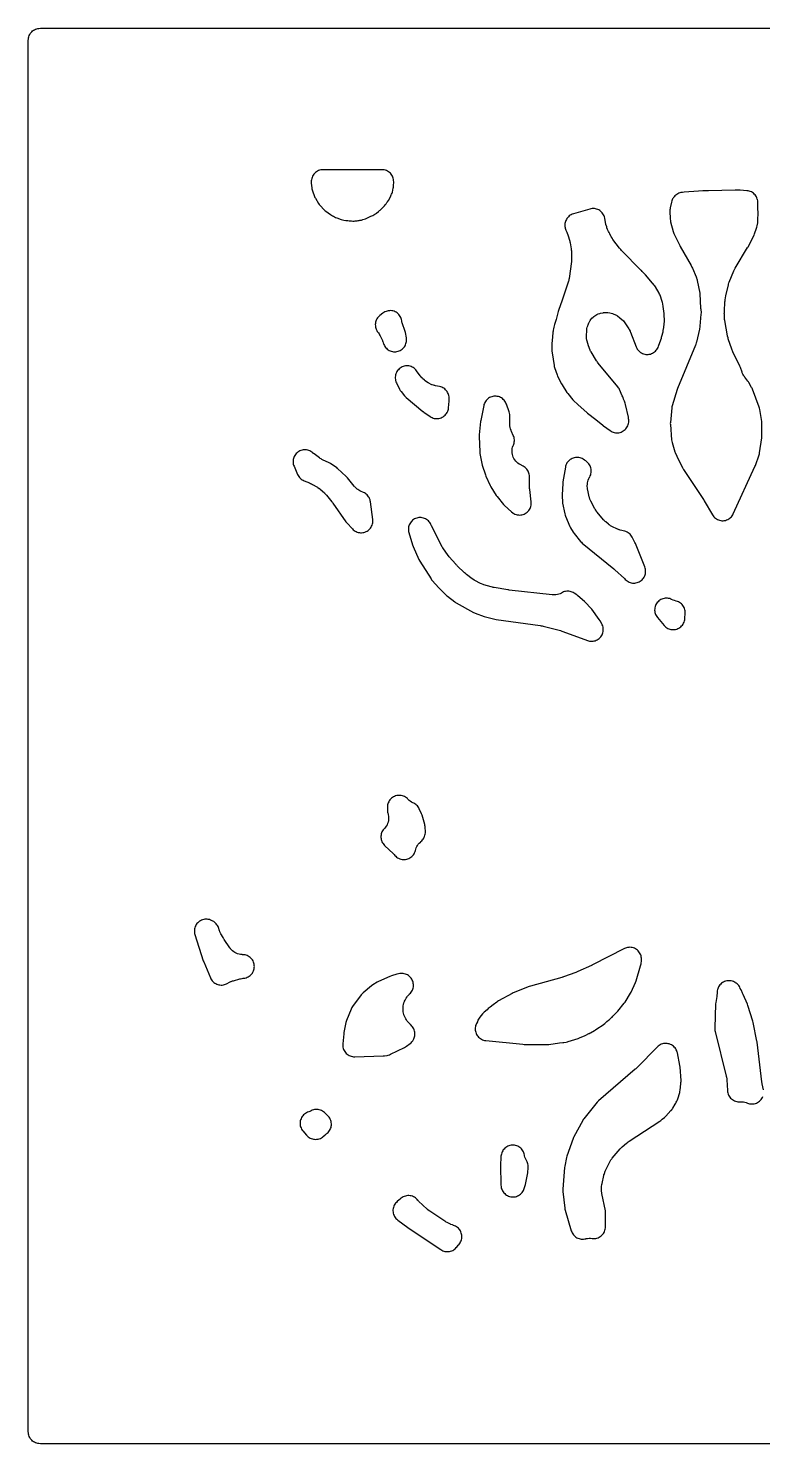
# Model space of a CAD drawing. Header units: millimetres. Extents: x 0 to 300, y 0 to 300.
# Drawn here: x -0.1 to 155.5, y -0.1 to 300.1 of the extents above; entities that cross this region are included whole.
import ezdxf

# ---------------------------------------------------------------- set-up
doc = ezdxf.new("R2010")
doc.units = ezdxf.units.MM
doc.layers.add('CUT', color=7, linetype='CONTINUOUS')

msp = doc.modelspace()

# ---------------------------------------------------------------- linework, layer by layer
at = {"layer": 'CUT'}
for points in [[(297.0775, -0.15), (3, -0.15), (2.4114, -0.15), (2.1053, -0.135), (1.8629, -0.099), (1.6252, -0.0395), (1.3944, 0.0431), (1.1729, 0.1479), (0.9627, 0.2738), (0.7659, 0.4198), (0.5844, 0.5844), (0.4198, 0.7659), (0.2738, 0.9627), (0.1479, 1.1729), (0.0431, 1.3944), (-0.0395, 1.6252), (-0.099, 1.8629), (-0.135, 2.1053), (-0.15, 2.4114), (-0.15, 297.5872), (-0.135, 297.8933), (-0.099, 298.1357), (-0.0395, 298.3734), (0.0431, 298.6041), (0.1479, 298.8256), (0.2738, 299.0358), (0.4198, 299.2326), (0.5844, 299.4142), (0.7659, 299.5787), (0.9627, 299.7247), (1.1729, 299.8507), (1.3944, 299.9554), (1.6252, 300.038), (1.8629, 300.0975), (2.1053, 300.1335), (2.4114, 300.1485), (297.5886, 300.1485)], [(155.6896, 74.9489), (155.4261, 76.1989), (155.3957, 76.3609), (155.3774, 76.4714), (155.3542, 76.6345), (154.341, 85.0508), (154.3366, 85.0852), (154.3358, 85.0914), (154.3121, 85.2354), (153.5394, 89.2096), (153.4682, 89.4888), (152.4061, 92.8344), (152.3018, 93.1067), (151.3829, 95.1421), (151.2652, 95.4667), (151.1935, 95.643), (151.1086, 95.8134), (150.9433, 96.1157), (150.7875, 96.4608), (150.6598, 96.7064), (150.5881, 96.8275), (150.4529, 97.0321), (150.2983, 97.2224), (150.1259, 97.3967), (149.9372, 97.5533), (149.7835, 97.6572), (149.7628, 97.6724), (149.748, 97.6812), (149.7341, 97.6906), (149.7125, 97.7023), (149.5541, 97.7964), (149.3344, 97.8996), (149.1056, 97.981), (148.8701, 98.0398), (148.63, 98.0756), (148.3876, 98.0878), (148.1451, 98.0765), (147.9048, 98.0417), (147.6691, 97.9838), (147.4401, 97.9033), (147.2199, 97.8009), (147.0108, 97.6777), (146.8145, 97.5348), (146.6331, 97.3735), (146.4681, 97.1954), (146.3213, 97.0022), (146.1938, 96.7956), (146.087, 96.5776), (146.0018, 96.3502), (145.9635, 96.2307), (145.8918, 95.9527), (145.8524, 95.6683), (145.7745, 94.6974), (145.5855, 93.4796), (145.5575, 93.1849), (145.3737, 88.0034), (145.3763, 87.7711), (145.4004, 87.5401), (145.4458, 87.3123), (147.806, 77.8079), (147.8441, 77.6376), (147.8502, 77.607), (147.9024, 77.2621), (147.9056, 77.2311), (147.9197, 77.0572), (148.0517, 74.7536), (148.0785, 74.5046), (148.1301, 74.2596), (148.206, 74.0209), (148.3053, 73.7911), (148.4272, 73.5723), (148.5703, 73.3668), (148.7333, 73.1767), (148.9144, 73.0038), (149.112, 72.8499), (149.3239, 72.7166), (149.5482, 72.6051), (149.7824, 72.5166), (150.0244, 72.452), (150.2716, 72.4119), (150.5215, 72.3968), (150.7717, 72.4067), (150.8364, 72.4125), (151.1402, 72.4105), (151.4423, 72.3791), (151.74, 72.3187), (152.0304, 72.2299), (152.2852, 72.1242), (152.5175, 72.041), (152.7568, 71.9811), (153.0008, 71.9451), (153.2472, 71.9333), (153.4936, 71.9459), (153.7376, 71.9827), (153.9767, 72.0433), (154.2087, 72.1272), (154.4313, 72.2336), (154.6423, 72.3614), (154.8397, 72.5094), (155.0215, 72.6761), (155.1861, 72.8599), (155.3317, 73.059), (155.457, 73.2715), (155.5607, 73.4954)]]:
    msp.add_lwpolyline(points, dxfattribs=at)
for points in [[(61.3517, 269.9456), (61.1241, 269.8339), (60.9091, 269.6997), (60.7088, 269.5445), (60.5252, 269.3697), (60.3602, 269.1773), (60.2156, 268.9691), (60.0928, 268.7474), (59.9931, 268.5144), (59.9174, 268.2725), (59.8667, 268.0242), (59.8414, 267.772), (59.8342, 267.6261), (59.8422, 267.2677), (59.9349, 266.2857), (59.9653, 266.0669), (60.015, 265.8516), (60.0834, 265.6416), (60.513, 264.4979), (60.6058, 264.2821), (60.7185, 264.076), (61.3779, 262.9939), (61.5265, 262.7766), (61.6972, 262.5761), (62.5642, 261.6603), (62.7255, 261.5045), (62.9001, 261.3639), (63.8962, 260.6324), (64.1042, 260.4951), (64.325, 260.3791), (64.5612, 260.2697), (64.7801, 260.1356), (64.9961, 260.0176), (65.2226, 259.9213), (66.1626, 259.5755), (66.4372, 259.492), (66.7196, 259.4406), (67.1311, 259.3898), (67.2214, 259.3706), (67.4582, 259.3434), (67.5632, 259.3364), (67.8704, 259.2985), (68.066, 259.2821), (68.2623, 259.2812), (68.349, 259.2841), (68.6524, 259.2639), (68.9039, 259.2599), (69.1546, 259.2811), (69.4566, 259.3221), (69.5281, 259.3246), (69.7677, 259.3444), (70.0044, 259.3871), (70.1031, 259.4099), (70.2377, 259.4281), (70.4455, 259.4653), (70.6494, 259.5199), (70.7723, 259.5643), (71.0724, 259.6335), (71.3561, 259.7169), (71.628, 259.8332), (72.4816, 260.2598), (72.688, 260.3442), (72.8914, 260.4382), (73.0855, 260.5501), (73.148, 260.594), (73.3083, 260.6827), (73.4823, 260.7989), (73.6459, 260.9293), (74.0696, 261.2968), (74.3009, 261.4753), (74.4466, 261.5968), (74.5827, 261.729), (74.6537, 261.8034), (74.9617, 262.0707), (75.1512, 262.2533), (75.3204, 262.4549), (75.4904, 262.6807), (75.514, 262.7054), (75.7091, 262.9364), (75.8748, 263.1892), (75.8789, 263.1964), (75.9967, 263.3527), (76.1775, 263.629), (76.611, 264.3978), (76.7201, 264.6154), (76.7869, 264.789), (76.8669, 264.9456), (76.9543, 265.1663), (77.0205, 265.3943), (77.2136, 266.2017), (77.2612, 266.4599), (77.2814, 266.7217), (77.3028, 267.5869), (77.2965, 267.836), (77.2654, 268.0832), (77.2099, 268.3262), (77.1305, 268.5624), (77.028, 268.7895), (76.9033, 269.0053), (76.7579, 269.2076), (76.5929, 269.3944), (76.4103, 269.5638), (76.2116, 269.7143), (75.999, 269.8442), (75.7744, 269.9523), (75.5403, 270.0375), (75.2988, 270.099), (75.0524, 270.1361), (74.8035, 270.1485), (74.7306, 270.1485), (62.4423, 270.1485), (62.3383, 270.1485), (62.0852, 270.1357), (61.8347, 270.0973), (61.5893, 270.0337)], [(136.1836, 263.2806), (135.9162, 262.0689), (135.8793, 261.8598), (135.8603, 261.6483), (135.8592, 261.4359), (135.9262, 259.6632), (135.9519, 259.3873), (136.0081, 259.116), (136.5632, 257.0251), (136.6341, 256.8008), (136.7259, 256.5843), (137.9499, 254.0355), (137.9652, 254.0042), (137.968, 253.9985), (138.0373, 253.869), (140.3644, 249.8083), (140.4717, 249.6073), (140.5404, 249.4684), (140.6354, 249.2609), (141.4136, 247.4138), (141.481, 247.2421), (141.4923, 247.2112), (141.6014, 246.859), (141.6096, 246.8271), (141.651, 246.6473), (142.2058, 243.9383), (142.213, 243.8378), (142.3696, 240.8062), (142.3946, 240.5601), (142.4438, 240.3176), (142.4493, 240.2997), (142.4501, 240.2762), (142.4511, 240.1539), (142.4646, 239.9127), (142.4739, 239.8521), (142.4556, 239.7718), (142.4248, 239.5315), (142.2198, 236.9428), (142.2057, 236.8001), (142.2027, 236.7746), (142.1583, 236.4914), (142.1534, 236.4662), (142.1231, 236.3261), (141.4698, 233.5607), (141.4326, 233.4161), (141.4254, 233.3903), (141.3339, 233.1062), (141.3247, 233.0811), (141.2705, 232.9419), (137.4783, 223.7493), (137.3969, 223.5213), (136.3549, 220.0847), (136.2952, 219.8459), (136.2592, 219.6024), (135.9569, 216.5071), (135.9452, 216.2913), (135.9521, 216.0754), (136.199, 212.8142), (136.2365, 212.5323), (136.3059, 212.2565), (136.9117, 210.3198), (136.9748, 210.1421), (137.051, 209.9697), (137.3088, 209.4415), (137.328, 209.3822), (137.4259, 209.1578), (138.5027, 206.985), (138.535, 206.929), (138.6, 206.7958), (138.7639, 206.5096), (142.9632, 200.1838), (143.0245, 200.0883), (143.0652, 200.0228), (143.1236, 199.9255), (144.8629, 196.9262), (144.9981, 196.7177), (145.1533, 196.5236), (145.3271, 196.3459), (145.5176, 196.1863), (145.7231, 196.0464), (145.9414, 195.9277), (146.1704, 195.8312), (146.4079, 195.7579), (146.6515, 195.7085), (146.8988, 195.6836), (147.1473, 195.6833), (147.3947, 195.7078), (147.6383, 195.7566), (147.876, 195.8295), (148.1052, 195.9255), (148.3238, 196.0439), (148.5295, 196.1833), (148.7203, 196.3425), (148.8944, 196.5199), (149.0501, 196.7137), (149.1857, 196.9219), (149.3, 197.1426), (153.8909, 207.205), (153.9748, 207.4129), (154.7538, 209.6267), (154.8235, 209.8609), (154.8701, 210.1008), (155.322, 213.2441), (155.3474, 213.6007), (155.3465, 216.3452), (155.3393, 216.5345), (155.3178, 216.7227), (154.9279, 219.2701), (154.8747, 219.5268), (154.7949, 219.7765), (153.3499, 223.5965), (153.2767, 223.7698), (153.1907, 223.9372), (152.5991, 224.9893), (152.4958, 225.1572), (152.3795, 225.3165), (151.7411, 226.1221), (151.6437, 226.2506), (151.6265, 226.2744), (151.4616, 226.5241), (151.3315, 226.7641), (151.2122, 227.0385), (151.2017, 227.0657), (151.1467, 227.2189), (150.8294, 228.166), (150.7065, 228.4666), (149.2131, 231.5332), (149.119, 231.7426), (149.0595, 231.8866), (148.9783, 232.1014), (148.2283, 234.2857), (148.1851, 234.4198), (148.1778, 234.4439), (148.1066, 234.7164), (148.1012, 234.7411), (148.0733, 234.8792), (147.4715, 238.1775), (147.44, 238.3823), (147.4354, 238.4189), (147.4064, 238.8319), (147.4059, 238.8688), (147.4086, 239.0759), (147.4149, 239.2328), (147.413, 239.4752), (147.3942, 239.6537), (147.4275, 239.8311), (147.4489, 240.0718), (147.5347, 242.1881), (147.5417, 242.2456), (147.5475, 242.294), (147.5765, 242.5356), (147.6822, 243.4155), (148.2472, 245.6991), (148.2829, 245.8325), (148.2897, 245.8563), (148.3756, 246.1187), (148.3841, 246.1419), (148.4343, 246.2706), (149.4249, 248.6815), (149.4807, 248.8102), (149.4911, 248.833), (149.6167, 249.0837), (149.6288, 249.1058), (149.6986, 249.2274), (152.3367, 253.6335), (152.3531, 253.6613), (152.3561, 253.6664), (152.4211, 253.7857), (153.6903, 256.2703), (153.8164, 256.5615), (154.2475, 257.7602), (154.3164, 257.984), (154.364, 258.2132), (154.4716, 258.8896), (154.4943, 259.0769), (154.5027, 259.2653), (154.5074, 259.9462), (154.5803, 260.5112), (154.6001, 260.7686), (154.5931, 261.0268), (154.5213, 261.9407), (154.5291, 263.0497), (154.5182, 263.3009), (154.4821, 263.5497), (154.4212, 263.7936), (154.3802, 263.9287), (154.2955, 264.1644), (154.1876, 264.3905), (154.0577, 264.6046), (153.907, 264.8047), (153.737, 264.9887), (153.5495, 265.1547), (153.3463, 265.3011), (153.1295, 265.4265), (152.9012, 265.5295), (152.6637, 265.6092), (152.4195, 265.6648), (152.1709, 265.6956), (150.7323, 265.801), (150.5024, 265.8073), (149.9731, 265.7973), (149.9154, 265.8015), (149.6834, 265.8077), (144.0248, 265.6949), (143.9664, 265.693), (143.9533, 265.6924), (143.9102, 265.6902), (143.7403, 265.6799), (143.0144, 265.6662), (142.9777, 265.6653), (142.971, 265.665), (142.8163, 265.655), (141.9317, 265.5703), (138.869, 265.3846), (138.5478, 265.3441), (138.202, 265.2776), (137.9629, 265.2192), (137.7308, 265.1376), (137.5077, 265.0336), (137.296, 264.9082), (137.0976, 264.7626), (136.9145, 264.5981), (136.7485, 264.4165), (136.6011, 264.2194), (136.5332, 264.1069), (136.44, 263.9569), (136.3328, 263.7401), (136.2471, 263.514)], [(111.2883, 228.6267), (111.3324, 228.4036), (111.3965, 228.1855), (111.9246, 226.6516), (112.0457, 226.3609), (112.8452, 224.7375), (112.9925, 224.4785), (114.0262, 222.89), (114.1916, 222.6645), (115.2778, 221.345), (115.4279, 221.1785), (115.5923, 221.0262), (116.2251, 220.4903), (116.3035, 220.4085), (116.3289, 220.3824), (116.3336, 220.3776), (116.4445, 220.2718), (118.2698, 218.6346), (118.2957, 218.6117), (118.3, 218.608), (118.4111, 218.5165), (120.1377, 217.1773), (121.6179, 215.9239), (121.6458, 215.9006), (121.6509, 215.8963), (121.7723, 215.8027), (123.1647, 214.7943), (123.3734, 214.6586), (123.5945, 214.5442), (123.8259, 214.4524), (124.0653, 214.3841), (124.3102, 214.3399), (124.5584, 214.3203), (124.8073, 214.3254), (125.0544, 214.3553), (125.2974, 214.4096), (125.5337, 214.4879), (125.7611, 214.5892), (125.9772, 214.7126), (126.1801, 214.857), (126.3675, 215.0207), (126.5378, 215.2024), (126.6891, 215.4), (126.8201, 215.6117), (126.9293, 215.8354), (127.0158, 216.0689), (127.0786, 216.3097), (127.1171, 216.5557), (127.131, 216.8042), (127.1288, 216.853), (127.129, 216.8564), (127.1255, 216.9298), (127.1201, 217.0529), (127.119, 217.0643), (127.1174, 217.0984), (127.0964, 217.315), (127.048, 217.6187), (126.44, 220.342), (126.3811, 220.6091), (126.3198, 220.8357), (126.2376, 221.0555), (126.052, 221.4884), (125.9429, 221.7838), (125.8651, 221.9709), (125.7724, 222.151), (125.754, 222.1835), (125.1963, 223.4843), (125.0922, 223.6983), (124.9682, 223.9015), (124.8255, 224.092), (120.6795, 229.1078), (120.5337, 229.2959), (120.4389, 229.4267), (120.3054, 229.6237), (119.1324, 231.4791), (119.0393, 231.6345), (119.0234, 231.6626), (118.9567, 231.7948), (118.9363, 231.8487), (118.5954, 232.8087), (118.3221, 233.7812), (118.2736, 233.9731), (118.2658, 234.0076), (118.2048, 234.3663), (118.182, 234.7294), (118.1817, 234.7647), (118.1849, 234.9626), (118.2291, 235.9922), (118.2396, 236.1555), (118.2422, 236.1847), (118.2812, 236.4829), (118.3404, 236.7509), (118.4306, 237.0379), (118.4406, 237.0654), (118.4998, 237.2179), (118.5819, 237.4164), (118.6835, 237.6413), (118.7639, 237.8082), (118.7791, 237.8377), (118.9493, 238.1327), (119.1304, 238.3852), (119.3355, 238.6186), (119.5845, 238.851), (119.6098, 238.8724), (119.7543, 238.9885), (120.1898, 239.3209), (120.3857, 239.4296), (120.6596, 239.5492), (120.9709, 239.6511), (121.0016, 239.6596), (121.1745, 239.7028), (121.6169, 239.8024), (121.6849, 239.8158), (121.7652, 239.8248), (121.8008, 239.8268), (122.0006, 239.8329), (122.4987, 239.835), (122.6961, 239.8305), (122.7313, 239.8288), (123.0924, 239.7921), (123.4165, 239.7242), (123.7619, 239.6128), (123.7948, 239.6002), (123.9774, 239.5249), (124.5339, 239.2781), (124.5647, 239.2595), (124.5947, 239.2389), (124.7598, 239.1194), (125.2755, 238.7239), (126.0004, 238.0631), (126.1617, 237.8675), (126.1841, 237.8369), (126.3051, 237.6618), (127.1181, 236.4104), (127.2171, 236.2494), (127.234, 236.2202), (127.407, 235.8842), (127.4209, 235.8535), (127.4944, 235.6793), (128.7291, 232.5383), (128.8299, 232.3148), (128.952, 232.1023), (129.0944, 231.9027), (129.2557, 231.7181), (129.4342, 231.5501), (129.6284, 231.4004), (129.8363, 231.2705), (130.0559, 231.1615), (130.2851, 231.0746), (130.5218, 231.0106), (130.7636, 230.97), (131.0081, 230.9533), (131.2532, 230.9607), (131.4963, 230.992), (131.7352, 231.047), (131.9676, 231.1251), (132.1912, 231.2256), (132.4039, 231.3475), (132.6036, 231.4896), (132.7885, 231.6507), (132.9567, 231.8291), (133.1066, 232.023), (133.2367, 232.2308), (133.3459, 232.4503), (133.4331, 232.6794), (133.6933, 233.4789), (134.044, 234.4008), (134.1121, 234.6062), (134.1622, 234.8166), (134.2111, 235.0705), (134.3529, 235.5062), (134.416, 235.7372), (134.4567, 235.9732), (134.5126, 236.4256), (134.5395, 236.5943), (134.5525, 236.749), (134.7086, 238.0126), (134.7274, 238.3131), (134.71, 238.6137), (134.6694, 238.9559), (134.6775, 239.1741), (134.6744, 239.4206), (134.647, 239.6657), (134.4153, 241.0971), (134.3448, 241.6915), (134.2988, 241.9563), (134.2246, 242.2147), (133.7685, 243.5324), (133.6741, 243.7662), (133.5567, 243.9892), (132.7859, 245.29), (132.6582, 245.4842), (132.5131, 245.6658), (132.2381, 245.9786), (132.1587, 246.0816), (130.6804, 247.8575), (130.4759, 248.0753), (130.0028, 248.5222), (129.8117, 248.7397), (129.7944, 248.7592), (129.7912, 248.7627), (129.7161, 248.8429), (125.6067, 253.0355), (125.4524, 253.2029), (125.351, 253.3197), (125.207, 253.4963), (123.7848, 255.3522), (123.6787, 255.4976), (123.6604, 255.5241), (123.4749, 255.8213), (123.4223, 255.9258), (123.1235, 256.5188), (122.9767, 256.8101), (122.8578, 257.046), (122.7134, 257.3363), (122.6633, 257.442), (122.65, 257.4719), (122.5182, 257.8126), (122.5079, 257.8436), (122.4545, 258.0184), (122.3041, 258.5582), (122.0358, 259.8968), (121.9764, 260.1331), (121.8942, 260.3625), (121.7901, 260.5828), (121.665, 260.7919), (121.5201, 260.9878), (121.3569, 261.1687), (121.1768, 261.3329), (120.9816, 261.4788), (120.7732, 261.6049), (120.5534, 261.7102), (120.3244, 261.7935), (120.0884, 261.8542), (119.8477, 261.8916), (119.6044, 261.9054), (119.3609, 261.8955), (119.1196, 261.8619), (118.8827, 261.805), (115.387, 260.7823), (115.1591, 260.7035), (114.9398, 260.6031), (114.7312, 260.482), (114.5352, 260.3414), (114.3537, 260.1826), (114.1883, 260.007), (114.0407, 259.8162), (113.9121, 259.6122), (113.8037, 259.3967), (113.7167, 259.1717), (113.6517, 258.9394), (113.6094, 258.702), (113.5902, 258.4615), (113.5943, 258.2204), (113.6166, 258.0239), (113.6173, 258.0144), (113.6184, 258.008), (113.6215, 257.9807), (113.6303, 257.9393), (113.6594, 257.7717), (113.7253, 257.5342), (113.8141, 257.3044), (113.9816, 256.9278), (114.295, 256.125), (114.566, 255.2331), (114.6269, 255.008), (114.6634, 254.8541), (114.7101, 254.6257), (114.9229, 253.3912), (114.9588, 253.1271), (114.9768, 252.9472), (114.9938, 252.6812), (115.0311, 251.374), (115.0323, 251.2181), (115.0319, 251.1902), (115.0149, 250.8788), (115.0122, 250.851), (114.994, 250.6962), (114.4915, 247.0746), (114.4472, 246.8204), (114.4113, 246.649), (114.3823, 246.531), (113.0379, 242.4343), (112.2282, 240.2983), (112.1484, 240.049), (111.7139, 238.3995), (111.6424, 238.1817), (111.5848, 237.9772), (111.429, 237.3178), (111.2758, 236.7361), (111.2135, 236.4063), (111.134, 236.0699), (111.0944, 235.8642), (111.0722, 235.6559), (111.0054, 234.6215), (110.8484, 233.2655), (110.8323, 232.9316), (110.8562, 231.6376), (110.8837, 231.3114)], [(73.7307, 238.4767), (73.6182, 238.2518), (73.5289, 238.0167), (73.4636, 237.7738), (73.4231, 237.5256), (73.4077, 237.2746), (73.4177, 237.0233), (73.4528, 236.7743), (73.5128, 236.5301), (73.5969, 236.2931), (73.7045, 236.0658), (73.8344, 235.8505), (74.0543, 235.5241), (74.197, 235.2949), (74.2882, 235.1361), (74.414, 234.8972), (74.8987, 233.8911), (74.9644, 233.747), (74.9756, 233.7209), (75.0885, 233.425), (75.0975, 233.3981), (75.1332, 233.283), (75.2164, 233.0549), (75.3214, 232.8359), (75.447, 232.6281), (75.5923, 232.4335), (75.7557, 232.2539), (75.9358, 232.091), (76.1309, 231.9464), (76.339, 231.8213), (76.5584, 231.7171), (76.7868, 231.6346), (77.0221, 231.5747), (77.2621, 231.5378), (77.5046, 231.5245), (77.7472, 231.5347), (77.9877, 231.5684), (78.2237, 231.6253), (78.4532, 231.7048), (78.6738, 231.8062), (78.8836, 231.9285), (79.0805, 232.0706), (79.2627, 232.2312), (79.4285, 232.4086), (79.5762, 232.6013), (79.7046, 232.8074), (79.8124, 233.0251), (79.8985, 233.2521), (79.9622, 233.4864), (80.0029, 233.7258), (80.0202, 233.968), (80.0138, 234.2108), (79.984, 234.4518), (79.7826, 235.6124), (79.7404, 235.8087), (79.6825, 236.001), (79.1909, 237.4245), (79.1372, 237.5927), (79.1283, 237.623), (79.0517, 237.9384), (79.0279, 238.1022), (78.9803, 238.3452), (78.9088, 238.5823), (78.8143, 238.8111), (78.6975, 239.0295), (78.5597, 239.2353), (78.4023, 239.4264), (78.2267, 239.601), (78.0347, 239.7574), (77.8282, 239.894), (77.6091, 240.0095), (77.3797, 240.1028), (77.1422, 240.1729), (76.899, 240.2192), (76.6523, 240.2412), (76.4047, 240.2387), (76.1586, 240.2117), (75.9163, 240.1605), (75.6803, 240.0856), (75.4528, 239.9876), (75.2362, 239.8677), (75.0325, 239.7269), (74.3862, 239.2313), (74.1946, 239.0684), (74.0203, 238.8871), (73.8652, 238.6892)], [(81.4559, 228.1601), (81.2392, 228.28), (81.0118, 228.3778), (80.7757, 228.4527), (80.5335, 228.5039), (80.2873, 228.5309), (80.0397, 228.5334), (79.793, 228.5113), (79.5498, 228.465), (79.3123, 228.3948), (79.0829, 228.3015), (78.8639, 228.186), (78.6574, 228.0493), (78.4654, 227.8929), (78.2898, 227.7182), (78.1324, 227.5271), (77.9947, 227.3213), (77.878, 227.1029), (77.7834, 226.874), (77.712, 226.6369), (77.6644, 226.3939), (77.6411, 226.1474), (77.6422, 225.8997), (77.6679, 225.6534), (77.7178, 225.4109), (77.7914, 225.1745), (77.8881, 224.9465), (78.5519, 223.5744), (78.6942, 223.3196), (78.8651, 223.0831), (79.6258, 222.1505), (79.7863, 221.9719), (79.9632, 221.8096), (83.5079, 218.8574), (83.5374, 218.8332), (83.5428, 218.8289), (83.671, 218.732), (85.0028, 217.7915), (85.2137, 217.6578), (85.4369, 217.5458), (85.6702, 217.4566), (85.9112, 217.3912), (86.1576, 217.3501), (86.4068, 217.3338), (86.6564, 217.3425), (86.9038, 217.376), (87.1467, 217.434), (87.3826, 217.516), (87.6092, 217.6211), (87.8241, 217.7483), (88.0252, 217.8963), (88.2106, 218.0637), (88.3784, 218.2486), (88.5269, 218.4494), (88.6546, 218.6641), (88.7602, 218.8904), (88.8428, 219.126), (88.9014, 219.3688), (88.9355, 219.6162), (89.0574, 221.0132), (89.0659, 221.3017), (89.0533, 221.7428), (89.0349, 221.9826), (88.9935, 222.2196), (88.9296, 222.4515), (88.8436, 222.6761), (88.7365, 222.8915), (88.6092, 223.0956), (88.4628, 223.2865), (88.2988, 223.4624), (88.1186, 223.6218), (87.9239, 223.7631), (87.7166, 223.885), (87.4985, 223.9865), (87.2716, 224.0665), (87.0381, 224.1244), (86.1698, 224.2956), (86.0169, 224.3291), (85.9897, 224.3357), (85.713, 224.4147), (85.4438, 224.5166), (85.4181, 224.5276), (85.2754, 224.592), (84.7846, 224.8262), (84.6111, 224.9146), (84.5806, 224.9311), (84.2755, 225.1178), (83.9914, 225.335), (83.9649, 225.3576), (83.82, 225.4875), (83.4359, 225.8501), (83.3062, 225.9786), (83.2836, 226.0021), (83.0439, 226.2772), (83.0237, 226.3028), (82.9142, 226.4488), (82.1741, 227.4867), (82.0205, 227.681), (81.8485, 227.8591), (81.6597, 228.0193)], [(100.7108, 221.2526), (100.5428, 221.4254), (100.3589, 221.5811), (100.1609, 221.7185), (99.9505, 221.8361), (99.7299, 221.933), (99.5009, 222.0081), (99.2657, 222.0609), (99.0266, 222.0908), (98.7857, 222.0975), (98.5453, 222.0809), (98.3075, 222.0413), (98.0747, 221.979), (97.849, 221.8946), (97.6325, 221.7889), (97.4271, 221.6627), (97.2349, 221.5174), (97.0575, 221.3543), (96.8967, 221.1748), (96.7538, 220.9807), (96.6304, 220.7737), (96.5274, 220.5558), (96.4459, 220.329), (96.3867, 220.0954), (95.7507, 216.963), (95.7134, 216.717), (95.4258, 213.8721), (95.4152, 213.5179), (95.5487, 210.2717), (95.5879, 209.9222), (95.9773, 207.8046), (96.0577, 207.4867), (96.7376, 205.3869), (96.8401, 205.1226), (97.7451, 203.1313), (97.8993, 202.8436), (99.0108, 201.0597), (99.2096, 200.7843), (100.5749, 199.1409), (100.808, 198.8961), (102.2762, 197.5495), (102.5644, 197.3218), (102.5799, 197.3112), (102.7925, 197.1822), (103.0169, 197.075), (103.2509, 196.9905), (103.492, 196.9297), (103.738, 196.8932), (103.9865, 196.8813), (104.2348, 196.8942), (104.4807, 196.9316), (104.7216, 196.9934), (104.9552, 197.0787), (105.1792, 197.1868), (105.3913, 197.3167), (105.5895, 197.467), (105.7717, 197.6362), (105.9363, 197.8227), (106.0815, 198.0246), (106.2059, 198.24), (106.3083, 198.4666), (106.3877, 198.7023), (106.4432, 198.9448), (106.4744, 199.1915), (106.4809, 199.4401), (106.4627, 199.6882), (106.1361, 202.329), (106.1161, 202.54), (106.1065, 202.6836), (106.0984, 202.8954), (106.0769, 205.05), (106.0629, 205.2904), (106.0259, 205.5283), (105.9661, 205.7615), (105.8842, 205.9879), (105.7808, 206.2054), (105.6571, 206.4119), (105.514, 206.6056), (105.353, 206.7846), (105.1755, 206.9473), (104.9832, 207.0921), (104.7778, 207.2178), (104.1032, 207.5872), (103.9396, 207.6822), (103.9108, 207.6999), (103.6242, 207.8968), (103.3821, 208.1019), (103.162, 208.3303), (102.966, 208.5798), (102.7961, 208.8477), (102.654, 209.1314), (102.5413, 209.4279), (102.4591, 209.7343), (102.4081, 210.0474), (102.3889, 210.3641), (102.4017, 210.6811), (102.4464, 210.9951), (102.5226, 211.3031), (102.6396, 211.6306), (102.6526, 211.6618), (102.6688, 211.6982), (102.7546, 211.9182), (102.8192, 212.1454), (102.8621, 212.3777), (102.8829, 212.6129), (102.8814, 212.8491), (102.8577, 213.0841), (102.8118, 213.3158), (102.7443, 213.5421), (102.6558, 213.761), (102.2713, 214.5958), (102.1938, 214.7764), (102.1808, 214.809), (102.0649, 215.1511), (101.9924, 215.4724), (101.9502, 215.8311), (101.9479, 215.8661), (101.9403, 216.0625), (101.9169, 217.975), (101.8989, 218.2453), (101.8517, 218.5121), (101.776, 218.7722), (101.1956, 220.4259), (101.1049, 220.6492), (100.9932, 220.8627), (100.8614, 221.0645)], [(59.3134, 210.569), (59.0816, 210.64), (58.8439, 210.6882), (58.6028, 210.7132), (58.3603, 210.7147), (58.1188, 210.6927), (57.8806, 210.6474), (57.6479, 210.5792), (57.423, 210.4888), (57.2078, 210.377), (57.0044, 210.245), (56.8149, 210.0938), (56.6408, 209.925), (56.4839, 209.7401), (56.3457, 209.5409), (56.2274, 209.3293), (56.1302, 209.1072), (56.0549, 208.8767), (56.0024, 208.64), (55.973, 208.3993), (55.967, 208.1569), (55.9846, 207.9151), (56.0255, 207.6761), (56.0894, 207.4422), (56.1756, 207.2156), (56.9358, 205.4767), (57.0447, 205.2573), (57.1747, 205.0497), (57.3243, 204.8558), (57.4922, 204.6774), (57.6767, 204.5163), (57.8761, 204.3741), (58.0884, 204.2521), (58.3117, 204.1514), (59.4432, 203.7066), (59.6949, 203.5968), (59.8628, 203.5161), (60.1058, 203.3882), (61.0112, 202.8685), (61.1763, 202.768), (61.2053, 202.7493), (61.519, 202.5233), (61.5459, 202.5017), (61.6936, 202.3769), (62.6024, 201.5679), (62.7106, 201.4677), (62.7297, 201.4493), (62.9339, 201.2365), (62.9514, 201.2167), (63.0471, 201.1045), (64.1877, 199.7112), (64.2777, 199.5968), (64.3373, 199.518), (64.4228, 199.4002), (67.1664, 195.4616), (67.3823, 195.1932), (68.5495, 193.9311), (68.7225, 193.7613), (68.9112, 193.6091), (69.1137, 193.4759), (69.3282, 193.3629), (69.5527, 193.2712), (69.7849, 193.2016), (70.0228, 193.1549), (70.2641, 193.1315), (70.5065, 193.1315), (70.7478, 193.155), (70.9857, 193.2018), (71.2179, 193.2714), (71.4423, 193.3632), (71.6568, 193.4763), (71.8592, 193.6096), (72.0479, 193.7619), (72.2209, 193.9317), (72.3766, 194.1175), (72.5136, 194.3175), (72.6305, 194.5299), (72.7264, 194.7526), (72.8002, 194.9835), (72.8514, 195.2204), (72.8793, 195.4613), (72.8838, 195.7037), (72.8648, 195.9453), (72.3887, 199.6726), (72.3474, 199.9064), (72.2842, 200.1353), (72.1995, 200.3572), (72.0942, 200.57), (71.9691, 200.7718), (71.8255, 200.9609), (71.6646, 201.1355), (71.4878, 201.294), (71.2968, 201.4351), (71.0933, 201.5574), (70.8791, 201.6599), (70.7291, 201.7148), (70.7294, 201.7155), (70.7274, 201.7162), (70.4182, 201.8473), (70.1233, 202.0079), (70.0954, 202.0248), (69.9417, 202.1237), (69.7182, 202.2752), (69.5657, 202.3844), (69.5389, 202.4046), (69.2743, 202.6257), (69.0331, 202.8721), (69.0109, 202.8971), (68.8901, 203.0407), (67.4923, 204.7884), (67.2466, 205.0537), (65.3891, 206.7891), (65.2226, 206.9314), (65.0443, 207.0587), (63.9285, 207.7835), (63.6321, 207.9486), (62.2327, 208.6078), (62.0714, 208.6886), (62.043, 208.7037), (61.7331, 208.888), (61.7062, 208.9058), (61.5582, 209.0089), (60.4183, 209.8447), (60.2683, 209.9606), (60.242, 209.982), (60.1405, 210.0735), (59.9528, 210.227), (59.7511, 210.3615), (59.5373, 210.4759)], [(116.5622, 209.065), (116.3196, 209.0924), (116.0754, 209.096), (115.8321, 209.0758), (115.592, 209.0319), (115.3572, 208.9648), (115.1301, 208.8752), (114.9129, 208.7638), (114.7075, 208.6317), (114.516, 208.4803), (114.3402, 208.3109), (114.1817, 208.1251), (114.0422, 207.9248), (113.9228, 207.7118), (113.8248, 207.4882), (113.749, 207.2561), (113.6963, 207.0177), (113.1634, 203.8927), (113.1314, 203.6049), (113.002, 201.1639), (113.0029, 200.883), (113.0729, 199.7059), (113.117, 199.3644), (113.5656, 197.1204), (113.6303, 196.8666), (113.7212, 196.621), (114.6485, 194.4696), (114.8065, 194.1631), (115.3686, 193.2357), (115.5684, 192.9525), (116.9154, 191.2994), (117.0845, 191.1121), (117.2715, 190.9428), (123.9833, 185.4578), (124.0709, 185.384), (124.1296, 185.3329), (124.2149, 185.2564), (126.2171, 183.4051), (126.386, 183.2388), (126.4075, 183.2163), (126.586, 183.0465), (126.7803, 182.8952), (126.9887, 182.7637), (127.2089, 182.6533), (127.4389, 182.5652), (127.6765, 182.5001), (127.9194, 182.4588), (128.1651, 182.4415), (128.4113, 182.4485), (128.6557, 182.4797), (128.8958, 182.5348), (129.1293, 182.6132), (129.3539, 182.7143), (129.5676, 182.837), (129.7681, 182.9801), (129.9535, 183.1422), (130.1221, 183.3218), (130.2722, 183.5171), (130.4024, 183.7263), (130.5113, 183.9472), (130.598, 184.1778), (130.6615, 184.4158), (130.7013, 184.6589), (130.717, 184.9048), (130.7084, 185.1509), (130.6757, 185.3951), (130.6191, 185.6348), (130.5391, 185.8678), (128.556, 190.8356), (128.4493, 191.0676), (127.8686, 192.1774), (127.7362, 192.4013), (127.5813, 192.6103), (127.4054, 192.802), (127.2106, 192.9744), (126.9989, 193.1256), (126.7727, 193.254), (126.5343, 193.3582), (126.2865, 193.437), (125.3286, 193.6877), (125.1607, 193.7359), (125.1309, 193.7452), (124.8027, 193.8646), (124.7739, 193.8767), (124.6144, 193.9477), (123.7059, 194.378), (123.559, 194.4515), (123.533, 194.4653), (123.2724, 194.618), (123.0261, 194.7929), (123.0029, 194.8109), (122.8755, 194.9147), (122.2786, 195.4228), (122.1663, 195.5224), (122.1465, 195.5406), (121.9343, 195.7528), (121.916, 195.7726), (121.8164, 195.8849), (120.4516, 197.4876), (120.3251, 197.6446), (120.3032, 197.6732), (120.0763, 198.0064), (120.0577, 198.0372), (119.958, 198.2125), (119.1007, 199.8189), (119.0249, 199.9687), (119.012, 199.9959), (118.8916, 200.2801), (118.7971, 200.574), (118.7892, 200.603), (118.7486, 200.7659), (118.4363, 202.1525), (118.405, 202.3063), (118.4, 202.3339), (118.3604, 202.6197), (118.3448, 202.9077), (118.3444, 202.9358), (118.3458, 203.0927), (118.3488, 203.1962), (118.3571, 203.3574), (118.3592, 203.3862), (118.3934, 203.6808), (118.4525, 203.9699), (118.5507, 204.2984), (118.5523, 204.3029), (118.6787, 204.6146), (118.8349, 204.9125), (118.8524, 204.9422), (118.9686, 205.1647), (119.062, 205.3978), (119.1315, 205.6391), (119.1765, 205.8861), (119.1965, 206.1364), (119.1912, 206.3874), (119.1608, 206.6367), (119.1056, 206.8816), (119.026, 207.1198), (118.923, 207.3488), (118.7975, 207.5663), (118.6508, 207.7701), (118.4845, 207.9581), (118.3001, 208.1286), (118.0396, 208.3461), (117.7482, 208.5558), (117.4719, 208.7261), (117.258, 208.8438), (117.0336, 208.9401), (116.801, 209.0141)], [(84.6534, 195.6493), (84.4706, 195.8093), (84.2731, 195.9507), (84.0628, 196.0724), (83.8417, 196.173), (83.6119, 196.2517), (83.3755, 196.3078), (83.1348, 196.3406), (82.892, 196.3499), (82.6495, 196.3357), (82.4096, 196.2979), (82.1744, 196.237), (81.9462, 196.1536), (81.7272, 196.0485), (81.5195, 195.9225), (81.3249, 195.777), (81.1454, 195.6134), (80.9826, 195.433), (80.8381, 195.2377), (80.7133, 195.0294), (80.6092, 194.8098), (80.527, 194.5813), (80.4673, 194.3458), (80.4307, 194.1056), (80.4177, 193.863), (80.4282, 193.6203), (80.4623, 193.3798), (80.5195, 193.1437), (81.2873, 190.5371), (81.4044, 190.2202), (82.6577, 187.4265), (82.8294, 187.1077), (85.2414, 183.3167), (85.3474, 183.1631), (85.4646, 183.0178), (86.8504, 181.425), (87.0017, 181.2658), (88.5028, 179.8192), (88.7047, 179.6444), (90.2526, 178.4429), (90.4123, 178.3287), (90.5806, 178.2273), (94.2481, 176.2098), (94.4144, 176.1262), (94.5864, 176.0553), (96.4811, 175.355), (96.7334, 175.2767), (98.7636, 174.762), (99.0365, 174.7087), (108.3874, 173.4199), (108.6026, 173.3838), (108.748, 173.3551), (108.9607, 173.3065), (112.6439, 172.3528), (112.8301, 172.2994), (112.9556, 172.2599), (113.1388, 172.197), (118.3621, 170.2505), (118.5936, 170.1768), (118.8311, 170.126), (119.0724, 170.0984), (119.3153, 170.0944), (119.5574, 170.114), (119.7965, 170.157), (120.0303, 170.223), (120.2565, 170.3113), (120.4732, 170.4212), (120.6781, 170.5516), (120.8694, 170.7013), (121.0453, 170.8688), (121.2041, 171.0527), (121.3443, 171.251), (121.4646, 171.462), (121.5638, 171.6837), (121.6411, 171.914), (121.6956, 172.1507), (121.727, 172.3916), (121.7347, 172.6344), (121.7189, 172.8768), (121.6797, 173.1165), (121.6174, 173.3513), (121.5325, 173.5789), (121.426, 173.7972), (121.0602, 174.4628), (120.8805, 174.7437), (119.2989, 176.8857), (119.1103, 177.1118), (117.9496, 178.3481), (117.7729, 178.5187), (116.3586, 179.7558), (116.0965, 179.9562), (115.5731, 180.304), (115.3682, 180.4265), (115.1525, 180.5289), (114.9281, 180.6102), (114.6969, 180.6698), (114.4611, 180.707), (114.2228, 180.7216), (113.9843, 180.7134), (113.7475, 180.6825), (113.5149, 180.6291), (113.2883, 180.5538), (113.07, 180.4573), (112.8619, 180.3403), (112.8485, 180.3319), (112.5792, 180.1972), (112.2982, 180.0888), (112.0082, 180.0077), (111.7117, 179.9548), (111.4115, 179.9305), (111.0814, 179.9355), (111.0494, 179.9375), (110.8705, 179.9531), (101.7604, 180.9666), (101.657, 180.9796), (101.5868, 180.9894), (101.4838, 181.0052), (98.5913, 181.491), (98.3677, 181.5356), (98.2169, 181.5704), (97.9965, 181.6285), (96.4388, 182.09), (96.2721, 182.1436), (96.2426, 182.1539), (95.9177, 182.2842), (95.8892, 182.2972), (95.7317, 182.3735), (94.5209, 182.9959), (94.3761, 183.0743), (94.3506, 183.0889), (94.0722, 183.2645), (94.048, 183.2813), (93.9148, 183.378), (92.7645, 184.2532), (92.6027, 184.3835), (92.4953, 184.475), (92.341, 184.6141), (90.7719, 186.1091), (90.6561, 186.2244), (90.5792, 186.3043), (90.4685, 186.4245), (89.0481, 188.036), (88.9144, 188.1965), (88.8267, 188.3079), (88.7022, 188.4756), (87.8554, 189.6845), (87.7077, 189.9125), (87.6131, 190.0708), (87.4823, 190.309), (85.3285, 194.5908), (85.2461, 194.7657), (85.2059, 194.8569), (85.0974, 195.0742), (84.9683, 195.28), (84.8198, 195.4723)], [(135.3461, 179.2361), (135.1007, 179.2463), (134.8554, 179.2324), (134.6127, 179.1944), (134.3748, 179.1328), (134.1442, 179.0481), (133.923, 178.9413), (133.7133, 178.8132), (133.5172, 178.6651), (133.3366, 178.4986), (133.1733, 178.3151), (133.0287, 178.1164), (132.9043, 177.9045), (132.8013, 177.6815), (132.7207, 177.4494), (132.6633, 177.2105), (132.6296, 176.9671), (132.62, 176.7216), (132.6345, 176.4764), (132.673, 176.2337), (132.7351, 175.996), (132.8203, 175.7656), (132.9277, 175.5446), (133.0562, 175.3352), (133.2047, 175.1395), (134.619, 173.4539), (134.7873, 173.2724), (134.9727, 173.1084), (135.1735, 172.9635), (135.3876, 172.8392), (135.613, 172.7367), (135.8473, 172.657), (136.0885, 172.6009), (136.3339, 172.5689), (136.5814, 172.5613), (136.8284, 172.5782), (137.0725, 172.6195), (137.3113, 172.6847), (137.5425, 172.7732), (137.7638, 172.8842), (137.9731, 173.0165), (138.1682, 173.1688), (138.3473, 173.3397), (138.5087, 173.5275), (138.6507, 173.7303), (138.7719, 173.9462), (138.8711, 174.173), (138.9475, 174.4085), (139.0002, 174.6504), (139.0287, 174.8963), (139.1044, 176.0433), (139.1084, 176.2915), (139.0878, 176.5389), (139.0427, 176.783), (138.9737, 177.0215), (138.8814, 177.2519), (138.7666, 177.472), (138.6306, 177.6797), (138.4747, 177.8729), (138.3004, 178.0496), (138.1094, 178.2082), (137.9036, 178.347), (137.6851, 178.4648), (137.456, 178.5603), (137.2185, 178.6326), (136.8569, 178.7234), (136.575, 178.8235), (136.2238, 178.9872), (136.2237, 178.9869), (136.0601, 179.0628), (135.8282, 179.144), (135.5894, 179.2019)], [(74.8226, 129.6571), (74.7333, 129.4358), (74.6655, 129.207), (74.6198, 128.9727), (74.5967, 128.7352), (74.5963, 128.4966), (74.6187, 128.259), (74.6636, 128.0246), (74.7307, 127.7956), (74.8193, 127.574), (74.9286, 127.3618), (75.0576, 127.1611), (75.2053, 126.9736), (75.3701, 126.801), (77.2747, 124.9882), (77.4145, 124.8479), (77.4388, 124.8222), (77.5737, 124.6635), (77.7454, 124.4809), (77.9345, 124.3163), (78.1392, 124.1716), (78.3574, 124.048), (78.5868, 123.947), (78.8252, 123.8694), (79.0702, 123.8161), (79.3192, 123.7876), (79.5699, 123.7842), (79.8197, 123.8059), (80.066, 123.8525), (80.3064, 123.9235), (80.5385, 124.0183), (80.7599, 124.1358), (80.9685, 124.275), (81.1621, 124.4343), (81.3387, 124.6122), (81.4966, 124.8069), (81.6343, 125.0164), (81.7502, 125.2387), (81.8434, 125.4714), (81.9127, 125.7123), (81.9698, 125.9561), (82.0687, 126.2468), (82.1954, 126.5265), (82.3488, 126.7925), (82.5274, 127.0422), (82.7295, 127.2734), (82.9746, 127.5039), (83.0267, 127.5483), (83.0727, 127.5865), (83.254, 127.7527), (83.418, 127.936), (83.5633, 128.1345), (83.6883, 128.3463), (83.7919, 128.5693), (83.8375, 128.6814), (83.9231, 128.9286), (83.9823, 129.1834), (84.0147, 129.4429), (84.0198, 129.7045), (83.9897, 130.6149), (83.9738, 130.8259), (83.94, 131.0348), (83.8888, 131.2401), (83.3143, 133.1861), (83.1991, 133.4984), (82.7362, 134.5341), (82.6254, 134.7526), (82.4937, 134.9593), (82.3424, 135.1521), (82.173, 135.3291), (81.987, 135.4887), (81.7864, 135.6293), (81.5729, 135.7496), (81.3759, 135.8364), (81.0828, 135.9829), (80.8196, 136.1489), (80.574, 136.3402), (80.3294, 136.5729), (80.1983, 136.7109), (80.0139, 136.8705), (79.8148, 137.0113), (79.6029, 137.1321), (79.3803, 137.2316), (79.1491, 137.309), (78.9114, 137.3635), (78.6696, 137.3946), (78.4258, 137.402), (78.1825, 137.3856), (77.942, 137.3455), (77.7065, 137.2823), (77.4783, 137.1963), (77.2595, 137.0886), (77.0523, 136.9601), (76.8586, 136.8119), (76.6803, 136.6457), (76.519, 136.4628), (76.3762, 136.2651), (76.2534, 136.0544), (76.1518, 135.8328), (76.0722, 135.6023), (76.0154, 135.3651), (75.982, 135.1236), (75.9723, 134.8799), (75.9777, 134.2784), (75.9888, 134.0648), (76.0181, 133.8529), (76.0654, 133.6443), (76.1036, 133.5041), (76.1475, 133.3255), (76.1546, 133.2934), (76.211, 132.9601), (76.2324, 132.6525), (76.2236, 132.3443), (76.1847, 132.0384), (76.1159, 131.7377), (76.0181, 131.4453), (75.8921, 131.1638), (75.7392, 130.8961), (75.5607, 130.6446), (75.3436, 130.3946), (75.2105, 130.2562), (75.0623, 130.0692), (74.9326, 129.8689)], [(37.7555, 111.1205), (37.5112, 111.1279), (37.2673, 111.1115), (37.0262, 111.0713), (36.7902, 111.0077), (36.5615, 110.9214), (36.3423, 110.8132), (36.1347, 110.6841), (35.9408, 110.5353), (35.7623, 110.3684), (35.6009, 110.1847), (35.4583, 109.9862), (35.3357, 109.7748), (35.2344, 109.5523), (35.1553, 109.321), (35.0991, 109.0832), (35.0664, 108.8409), (35.0576, 108.5966), (35.0726, 108.3527), (35.1114, 108.1113), (35.1736, 107.8749), (36.9398, 102.2869), (37.0228, 102.0621), (38.4596, 98.6827), (38.5639, 98.4667), (38.6885, 98.2617), (38.8321, 98.0696), (38.9934, 97.8922), (39.1711, 97.731), (39.3633, 97.5876), (39.5684, 97.4633), (39.7845, 97.3591), (40.0096, 97.2762), (40.2415, 97.2153), (40.4783, 97.1768), (40.7176, 97.1612), (40.9573, 97.1686), (41.1953, 97.199), (41.4292, 97.252), (41.6569, 97.3272), (41.8765, 97.4238), (42.6533, 97.8114), (42.8081, 97.8843), (42.836, 97.8967), (43.1547, 98.0209), (43.1836, 98.0307), (43.3469, 98.0817), (44.6732, 98.4636), (44.8328, 98.5057), (44.8615, 98.5126), (45.1853, 98.5757), (45.2145, 98.5801), (45.3782, 98.6009), (45.5309, 98.6168), (45.7718, 98.654), (46.008, 98.7145), (46.2371, 98.7976), (46.4571, 98.9027), (46.6657, 99.0287), (46.8611, 99.1744), (47.0414, 99.3385), (47.2049, 99.5193), (47.3499, 99.7152), (47.4752, 99.9243), (47.5795, 100.1446), (47.6619, 100.374), (47.7216, 100.6104), (47.7579, 100.8514), (47.7706, 101.0948), (47.7596, 101.3383), (47.7248, 101.5796), (47.6668, 101.8163), (47.586, 102.0463), (47.4831, 102.2673), (47.3592, 102.4772), (47.2155, 102.6741), (47.0533, 102.856), (46.8741, 103.0213), (46.6797, 103.1684), (46.4719, 103.2958), (46.2526, 103.4023), (46.0241, 103.487), (45.7883, 103.5491), (45.5477, 103.5879), (45.3044, 103.603), (45.1849, 103.6046), (45.1521, 103.6059), (44.8154, 103.6353), (44.5123, 103.692), (44.2163, 103.7782), (43.9301, 103.893), (43.6565, 104.0352), (43.3982, 104.2035), (43.1576, 104.3964), (42.937, 104.6118), (42.7195, 104.8705), (42.6996, 104.8967), (42.592, 105.0458), (41.3771, 106.818), (41.2814, 106.965), (41.2187, 107.0663), (41.1299, 107.2175), (40.6869, 108.0143), (40.6134, 108.1534), (40.6008, 108.1785), (40.4716, 108.4652), (40.4611, 108.4913), (40.4056, 108.6385), (40.1588, 109.3369), (40.0691, 109.5569), (39.959, 109.7674), (39.8293, 109.9665), (39.6813, 110.1524), (39.5163, 110.3234), (39.3359, 110.478), (39.1415, 110.6147), (38.9351, 110.7324), (38.6909, 110.8566), (38.4678, 110.9567), (38.2361, 111.0345), (37.9979, 111.0892)], [(94.5869, 88.0983), (94.5768, 87.8547), (94.5904, 87.6114), (94.6277, 87.3705), (94.6882, 87.1344), (94.7715, 86.9053), (94.8766, 86.6855), (95.0027, 86.4769), (95.1485, 86.2815), (95.3126, 86.1013), (95.4935, 85.938), (95.6894, 85.793), (95.8985, 85.6678), (96.1189, 85.5635), (96.3483, 85.4812), (96.5846, 85.4217), (96.8256, 85.3854), (104.7125, 84.5893), (104.9359, 84.5768), (109.7951, 84.5231), (109.9835, 84.5281), (110.1709, 84.5473), (112.4381, 84.8661), (113.1626, 84.9576), (113.3513, 84.9945), (113.8998, 85.0717), (114.1148, 85.1116), (114.3256, 85.1701), (116.4083, 85.8482), (116.6814, 85.9552), (117.2199, 86.2036), (117.7735, 86.4187), (118.0327, 86.5368), (118.6723, 86.8734), (118.7317, 86.9008), (118.9715, 87.0276), (119.0162, 87.0545), (119.8475, 87.4921), (120.0983, 87.6435), (120.7996, 88.1251), (120.9217, 88.1984), (121.1718, 88.37), (121.2874, 88.4601), (121.8125, 88.8207), (122.0562, 89.0114), (122.5018, 89.4066), (122.8593, 89.6853), (123.0737, 89.8729), (123.5081, 90.2994), (123.5841, 90.3668), (123.7849, 90.5664), (123.8206, 90.6061), (124.626, 91.3966), (124.8196, 91.6099), (126.1774, 93.2911), (126.3668, 93.5601), (127.5003, 95.4184), (127.6406, 95.6827), (128.5626, 97.7041), (128.6814, 98.0193), (129.6496, 101.2273), (129.7041, 101.442), (129.7394, 101.6606), (129.8226, 102.375), (129.839, 102.6198), (129.8313, 102.865), (129.7996, 103.1083), (129.7442, 103.3473), (129.6656, 103.5798), (129.5647, 103.8034), (129.4423, 104.016), (129.2996, 104.2156), (129.1381, 104.4003), (128.9593, 104.5682), (128.7648, 104.7178), (128.5566, 104.8477), (128.3367, 104.9565), (128.1072, 105.0432), (127.8703, 105.107), (127.6283, 105.1473), (127.3835, 105.1637), (127.1383, 105.156), (126.895, 105.1242), (126.656, 105.0688), (126.4236, 104.9903), (126.2, 104.8893), (119.4404, 101.4283), (119.3612, 101.389), (119.3071, 101.3628), (119.2271, 101.3254), (116.3085, 100.0006), (116.1737, 99.9426), (116.0813, 99.905), (115.9443, 99.8522), (113.3013, 98.8941), (113.1621, 98.8467), (113.0669, 98.8164), (112.9259, 98.7745), (106.2899, 96.9426), (106.0114, 96.8478), (102.6577, 95.4807), (102.4037, 95.3601), (99.5218, 93.7873), (99.3334, 93.6734), (99.1558, 93.5435), (98.3878, 92.9278), (97.7256, 92.4718), (97.5306, 92.323), (97.3512, 92.1558), (97.0914, 91.8887), (96.5116, 91.4238), (96.3211, 91.2545), (96.1488, 91.0666), (95.5655, 90.3614), (95.4139, 90.158), (95.2838, 89.9403), (95.1764, 89.7105), (95.0373, 89.3689), (94.8597, 89.0282), (94.7578, 88.8068), (94.6778, 88.5766), (94.6207, 88.3396)], [(66.6072, 83.7134), (66.6929, 83.4794), (66.8015, 83.2551), (66.9318, 83.0427), (67.0827, 82.8444), (67.2525, 82.662), (67.4397, 82.4975), (67.6423, 82.3524), (67.8583, 82.2282), (68.0856, 82.1261), (68.322, 82.0472), (68.5651, 81.9922), (68.8124, 81.9617), (69.0615, 81.9559), (75.0384, 82.1157), (75.357, 82.1447), (75.9189, 82.2324), (76.1667, 82.284), (76.4079, 82.3604), (76.6402, 82.4608), (79.6213, 83.9326), (79.8209, 84.0428), (80.0097, 84.1707), (80.8116, 84.769), (81.0013, 84.9257), (81.1747, 85.1003), (81.3301, 85.2911), (81.466, 85.4963), (81.5811, 85.7138), (81.6742, 85.9416), (81.7445, 86.1775), (81.7913, 86.4191), (81.8141, 86.6641), (81.8126, 86.9102), (81.787, 87.1549), (81.7375, 87.396), (81.6645, 87.631), (81.5687, 87.8577), (81.4511, 88.0739), (81.3129, 88.2774), (81.1552, 88.4664), (80.9798, 88.639), (80.877, 88.7306), (80.8488, 88.759), (80.6949, 88.9233), (80.296, 89.3756), (80.1904, 89.5007), (80.172, 89.5235), (79.9933, 89.7658), (79.8502, 90.0003), (79.7164, 90.2699), (79.7045, 90.2967), (79.6414, 90.4478), (79.5399, 90.707), (79.4823, 90.8644), (79.4726, 90.8928), (79.3862, 91.1887), (79.3319, 91.4647), (79.2995, 91.7712), (79.2977, 91.8012), (79.2914, 91.9688), (79.2872, 92.2351), (79.2885, 92.409), (79.2895, 92.4401), (79.3141, 92.7588), (79.3635, 93.0463), (79.4465, 93.355), (79.4559, 93.3846), (79.5127, 93.549), (79.5128, 93.5493), (79.5704, 93.6952), (79.5813, 93.721), (79.7038, 93.982), (79.8477, 94.2317), (79.8627, 94.2554), (79.9494, 94.3861), (80.1383, 94.6586), (80.2314, 94.7869), (80.2485, 94.8095), (80.4343, 95.0341), (80.6383, 95.2422), (80.659, 95.2616), (80.6678, 95.2696), (80.8438, 95.4442), (81.0017, 95.6355), (81.1398, 95.8415), (81.2569, 96.0601), (81.3517, 96.2893), (81.4234, 96.5267), (81.4711, 96.7701), (81.4945, 97.017), (81.4934, 97.265), (81.4677, 97.5116), (81.4176, 97.7545), (81.3438, 97.9913), (81.2468, 98.2195), (81.1277, 98.4371), (80.9877, 98.6418), (80.828, 98.8315), (80.6504, 99.0046), (80.4564, 99.1592), (80.2481, 99.2938), (80.0275, 99.4071), (79.7968, 99.498), (79.5582, 99.5655), (79.314, 99.6091), (79.0668, 99.6283), (78.8188, 99.623), (78.5726, 99.593), (78.3041, 99.5468), (77.991, 99.4718), (76.8133, 99.1082), (76.5178, 98.996), (74.0803, 97.8899), (73.7945, 97.7371), (72.8822, 97.1706), (72.6053, 96.9712), (70.8254, 95.4953), (70.6067, 95.2907), (70.414, 95.0614), (68.5857, 92.5994), (68.4647, 92.4209), (68.3595, 92.2326), (68.271, 92.036), (67.3045, 89.6156), (67.2297, 89.4003), (67.1748, 89.179), (66.7503, 87.0575), (66.7136, 86.8108), (66.5066, 84.6989), (66.4947, 84.45), (66.5076, 84.2011), (66.5452, 83.9548)], [(113.6123, 49.6097), (113.6628, 49.4085), (114.9541, 45.0402), (115.0348, 44.8095), (115.1377, 44.5877), (115.2617, 44.377), (115.4057, 44.1794), (115.5683, 43.9969), (115.7479, 43.8311), (115.9429, 43.6836), (116.1513, 43.5559), (116.3713, 43.4492), (116.6006, 43.3644), (116.8371, 43.3025), (117.0785, 43.2639), (117.3225, 43.2491), (117.5668, 43.2582), (117.809, 43.2912), (118.0469, 43.3476), (118.095, 43.3615), (118.402, 43.4182), (118.7131, 43.4441), (119.0253, 43.4391), (119.4117, 43.3943), (119.658, 43.378), (119.9047, 43.386), (120.1494, 43.4184), (120.3898, 43.4748), (120.6234, 43.5545), (120.848, 43.6569), (121.0614, 43.781), (121.2615, 43.9255), (121.4464, 44.089), (121.6143, 44.27), (121.7635, 44.4667), (121.8926, 44.6771), (122.0003, 44.8992), (122.0855, 45.1308), (122.1476, 45.3698), (122.1857, 45.6136), (122.1996, 45.8601), (122.22, 48.7586), (122.2091, 49.01), (122.1729, 49.259), (121.4564, 52.8989), (121.4262, 53.074), (121.4215, 53.1054), (121.3862, 53.4587), (121.3846, 53.4904), (121.3795, 53.668), (121.377, 54.1847), (121.3815, 54.388), (121.3833, 54.4242), (121.4253, 54.8284), (121.431, 54.8642), (121.4684, 55.0641), (121.825, 56.7207), (121.8792, 56.9404), (121.8901, 56.9792), (122.0378, 57.4065), (122.0532, 57.4437), (122.1461, 57.65), (123.1146, 59.6376), (123.1863, 59.7774), (123.1997, 59.8021), (123.3476, 60.0504), (123.5157, 60.2853), (123.533, 60.3075), (123.6323, 60.4293), (125.2936, 62.3823), (125.3926, 62.4941), (125.4108, 62.5138), (125.6217, 62.7251), (125.6414, 62.7433), (125.753, 62.8425), (126.6674, 63.6231), (126.8572, 63.7747), (126.9893, 63.8735), (127.1885, 64.0125), (133.7411, 68.2775), (133.9512, 68.4304), (134.1443, 68.6042), (134.2418, 68.7015), (134.7071, 69.08), (134.972, 69.3297), (136.0842, 70.5423), (136.106, 70.5641), (136.1622, 70.6273), (136.1828, 70.6498), (136.1902, 70.6588), (136.3038, 70.7868), (136.356, 70.862), (136.3644, 70.8723), (136.3793, 70.8955), (136.4736, 71.0313), (136.9777, 71.858), (137.1181, 72.123), (137.1864, 72.3003), (137.3205, 72.5387), (137.4414, 72.7844), (137.5348, 73.0418), (137.9371, 74.3748), (137.9941, 74.6015), (138.0297, 74.8325), (138.0589, 75.107), (138.0876, 75.2945), (138.2084, 76.5021), (138.2204, 76.7047), (138.2159, 76.9076), (138.0396, 79.7151), (137.9937, 80.0601), (137.4434, 82.7473), (137.3938, 82.947), (137.328, 83.142), (137.3171, 83.1704), (137.216, 83.3988), (137.0927, 83.616), (136.9482, 83.8198), (136.7842, 84.0081), (136.6022, 84.1792), (136.404, 84.3312), (136.1916, 84.4627), (135.9672, 84.5724), (135.733, 84.6591), (135.4912, 84.722), (135.2444, 84.7605), (134.995, 84.7741), (134.7455, 84.7628), (134.4983, 84.7266), (134.256, 84.666), (134.021, 84.5815), (133.7955, 84.474), (133.582, 84.3445), (133.3824, 84.1943), (133.1987, 84.025), (128.8376, 79.5798), (128.7211, 79.4661), (128.6402, 79.3905), (128.5188, 79.2819), (120.7352, 72.6178), (120.5633, 72.456), (120.4075, 72.2787), (117.6127, 68.7787), (117.4864, 68.6058), (117.3753, 68.4227), (115.4892, 64.9903), (115.3948, 64.7997), (115.317, 64.6018), (114.0301, 60.8724), (113.9502, 60.5867), (113.5548, 58.7638), (113.5064, 58.4379), (113.1337, 53.885), (113.1259, 53.6314), (113.1438, 53.3783), (113.5786, 49.8145)], [(58.2189, 69.6207), (58.0475, 69.4369), (57.8954, 69.2369), (57.7642, 69.0225), (57.6551, 68.7961), (57.5694, 68.5599), (57.5077, 68.3162), (57.4709, 68.0676), (57.4592, 67.8165), (57.4727, 67.5656), (57.5114, 67.3173), (57.5749, 67.0741), (57.6624, 66.8385), (57.7731, 66.6129), (57.906, 66.3995), (58.0595, 66.2006), (58.8351, 65.2941), (59.0045, 65.1148), (59.1907, 64.9531), (59.3919, 64.8106), (59.6062, 64.6885), (59.8314, 64.5882), (60.0655, 64.5106), (60.306, 64.4563), (60.5508, 64.4261), (60.7973, 64.4201), (61.0432, 64.4384), (61.2861, 64.4809), (61.5237, 64.547), (61.7535, 64.6363), (61.9735, 64.7478), (62.1814, 64.8804), (62.3752, 65.0328), (62.7433, 65.3529), (62.7704, 65.3739), (62.9342, 65.4941), (63.0254, 65.5573), (63.2248, 65.7108), (63.4077, 65.8835), (63.5723, 66.0738), (63.7169, 66.2796), (63.8402, 66.4989), (63.9407, 66.7295), (64.0176, 66.9691), (64.07, 67.2151), (64.0975, 67.4652), (64.0996, 67.7168), (64.0765, 67.9673), (64.0283, 68.2142), (63.9555, 68.455), (63.8589, 68.6873), (63.7394, 68.9087), (63.5983, 69.117), (63.437, 69.31), (63.2571, 69.4858), (63.0253, 69.6907), (62.7856, 69.9511), (62.608, 70.1258), (62.4139, 70.2818), (62.2053, 70.4179), (61.9842, 70.5324), (61.7528, 70.6244), (61.5134, 70.693), (61.2683, 70.7373), (61.0201, 70.7571), (60.7711, 70.7521), (60.5238, 70.7223), (60.2808, 70.6681), (60.0443, 70.5899), (59.8168, 70.4887), (59.6748, 70.4168), (59.5195, 70.3446), (59.2871, 70.246), (59.0606, 70.1588), (58.8309, 70.0568), (58.6126, 69.9322), (58.408, 69.7864)], [(100.3833, 53.4783), (100.5137, 53.2706), (100.6638, 53.0766), (100.8322, 52.8982), (101.0173, 52.7372), (101.2173, 52.5952), (101.4302, 52.4734), (101.654, 52.373), (101.8866, 52.2951), (102.1257, 52.2404), (102.3691, 52.2093), (102.6143, 52.2023), (102.859, 52.2193), (103.1008, 52.2602), (103.3375, 52.3246), (103.5668, 52.4119), (103.7863, 52.5212), (103.9942, 52.6516), (104.1882, 52.8016), (104.3666, 52.97), (104.5276, 53.1551), (104.6697, 53.355), (104.7916, 53.5679), (104.892, 53.7917), (105.1314, 54.4044), (105.2022, 54.6118), (105.2545, 54.8245), (105.688, 56.9935), (105.7308, 57.3154), (105.8073, 58.4511), (105.8115, 58.7047), (105.79, 58.9575), (105.743, 59.2067), (105.6709, 59.4499), (105.5746, 59.6846), (105.455, 59.9083), (105.364, 60.0595), (105.2328, 60.3348), (105.1289, 60.6215), (105.0532, 60.9169), (105.0278, 61.081), (104.9784, 61.321), (104.9058, 61.5551), (104.8106, 61.7809), (104.6938, 61.9963), (104.5564, 62.1993), (104.3999, 62.3878), (104.2256, 62.5601), (104.0353, 62.7145), (103.8308, 62.8495), (103.614, 62.9638), (103.3871, 63.0564), (103.1523, 63.1263), (102.9117, 63.1729), (102.6677, 63.1957), (102.4226, 63.1945), (102.1789, 63.1694), (101.9388, 63.1204), (101.7046, 63.0483), (101.4786, 62.9535), (101.263, 62.837), (101.0598, 62.7), (100.871, 62.5438), (100.6984, 62.3699), (100.5436, 62.1798), (100.4083, 61.9756), (100.2935, 61.759), (100.2005, 61.5323), (100.1302, 61.2976), (100.0807, 61.0971), (100.0353, 60.8679), (100.0115, 60.6354), (99.9197, 58.9708), (99.917, 58.7607), (100.0277, 54.9383), (100.0442, 54.7146), (100.0811, 54.4056), (100.1221, 54.1638), (100.1865, 53.9271), (100.2739, 53.6979)], [(77.4246, 50.4484), (77.321, 50.2196), (77.2409, 49.9815), (77.1851, 49.7366), (77.1542, 49.4873), (77.1484, 49.2362), (77.1679, 48.9857), (77.2124, 48.7385), (77.2815, 48.497), (77.3745, 48.2636), (77.4904, 48.0408), (77.6281, 47.8307), (77.7862, 47.6355), (77.9631, 47.4571), (78.157, 47.2974), (80.2729, 45.7261), (80.2915, 45.7124), (80.2949, 45.7099), (80.3748, 45.6541), (87.2925, 41.017), (87.4992, 40.8925), (87.7168, 40.7885), (87.9435, 40.706), (88.1771, 40.6457), (88.4154, 40.6082), (88.6562, 40.5938), (88.8973, 40.6027), (89.1364, 40.6348), (89.3713, 40.6898), (89.5998, 40.7672), (89.8198, 40.8663), (90.0292, 40.9861), (90.2261, 41.1255), (90.4086, 41.2832), (90.5751, 41.4578), (90.6541, 41.5586), (90.6554, 41.5576), (90.9571, 41.9367), (90.9817, 41.9644), (91.0803, 42.0691), (91.2376, 42.2534), (91.3764, 42.452), (91.4953, 42.6632), (91.5932, 42.8849), (91.6692, 43.115), (91.7225, 43.3514), (91.7527, 43.5918), (91.7595, 43.834), (91.7428, 44.0758), (91.7028, 44.3148), (91.6398, 44.5488), (91.5544, 44.7756), (91.4475, 44.9931), (91.3201, 45.1992), (91.1733, 45.392), (91.0085, 45.5697), (90.8273, 45.7306), (90.6313, 45.8731), (90.4225, 45.9961), (90.2027, 46.0982), (89.9741, 46.1786), (89.9041, 46.1995), (89.742, 46.2519), (89.7132, 46.2619), (89.3969, 46.3884), (89.3692, 46.401), (89.2156, 46.4749), (88.6122, 46.7826), (88.4242, 46.8852), (88.2987, 46.9586), (88.1169, 47.0718), (84.9489, 49.1733), (84.8144, 49.2668), (84.7907, 49.284), (84.5347, 49.4882), (84.5126, 49.5074), (84.3915, 49.6177), (82.5904, 51.331), (82.4744, 51.4462), (82.4542, 51.4673), (82.3052, 51.636), (82.1289, 51.8165), (81.9353, 51.9783), (81.7264, 52.1197), (81.5043, 52.2394), (81.2713, 52.3361), (81.0297, 52.4088), (80.782, 52.4568), (80.5307, 52.4796), (80.2785, 52.4769), (80.0277, 52.4488), (79.7811, 52.3956), (79.5411, 52.3178), (79.3102, 52.2163), (79.0907, 52.0919), (78.8848, 51.9461), (78.6947, 51.7803), (78.6024, 51.6912), (78.5838, 51.6745), (78.4783, 51.5835), (78.0495, 51.2271), (77.8647, 51.0571), (77.6978, 50.8693), (77.5506, 50.6657)]]:
    msp.add_lwpolyline(points, close=True, dxfattribs=at)

doc.saveas('drawing.dxf')
